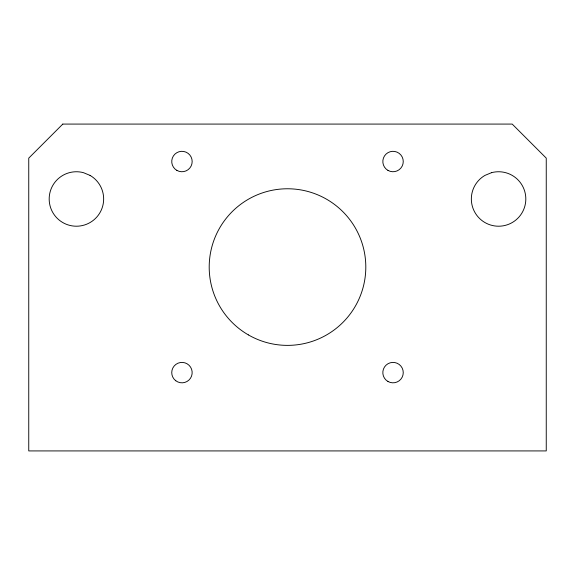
<?xml version="1.0" encoding="UTF-8"?>
<svg xmlns="http://www.w3.org/2000/svg" width="575" height="575" viewBox="0 0 575 575"><rect width="100%" height="100%" fill="white"/><g stroke="black" fill="none" stroke-linecap="round" stroke-linejoin="round"><path stroke-width="0.86" d="M62.797 124.078L28.75 158.125L28.75 450.922L546.25 450.922L546.25 158.125L512.203 124.078L62.797 124.078M491.539 172.673L484.969 175.389A27.233 27.233 0 0 0 482.964 221.289A27.233 27.233 0 0 0 525.406 203.708A27.233 27.233 0 0 0 491.539 172.673M90.031 175.389L83.461 172.673A27.233 27.233 0 0 0 49.594 203.708A27.233 27.233 0 0 0 92.036 221.289A27.233 27.233 0 0 0 90.031 175.389M176.848 170.373A10.213 10.213 0 0 0 192.172 161.532A10.213 10.213 0 0 0 176.848 152.684A10.213 10.213 0 0 0 176.848 170.373M387.938 170.373A10.213 10.213 0 0 0 403.255 161.532A10.213 10.213 0 0 0 387.938 152.684A10.213 10.213 0 0 0 387.938 170.373M248.35 334.887A78.308 78.308 0 0 0 365.808 267.073A78.308 78.308 0 0 0 248.35 199.259A78.308 78.308 0 0 0 248.35 334.887M387.938 381.462A10.213 10.213 0 0 0 403.255 372.614A10.213 10.213 0 0 0 387.938 363.767A10.213 10.213 0 0 0 387.938 381.462M175.77 380.743A10.213 10.213 0 0 0 192.086 373.908A10.213 10.213 0 0 0 178.013 363.192A10.213 10.213 0 0 0 175.77 380.743"/></g></svg>
